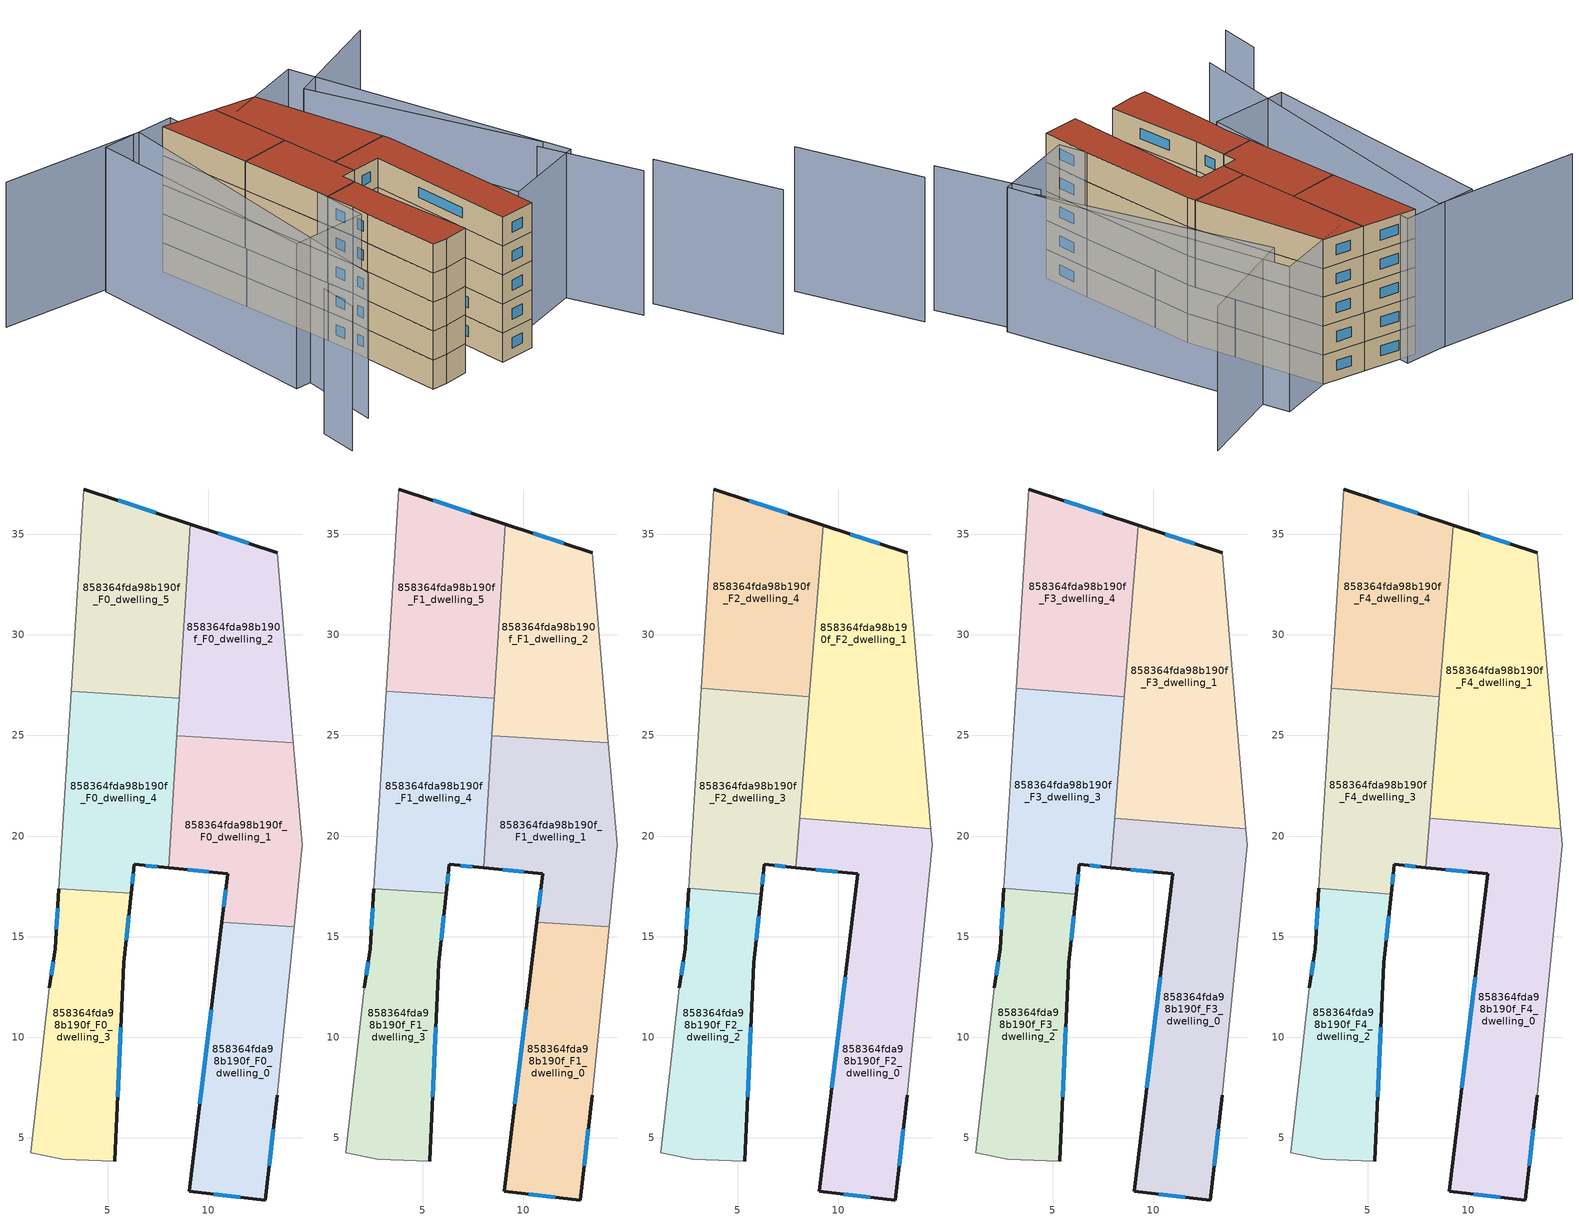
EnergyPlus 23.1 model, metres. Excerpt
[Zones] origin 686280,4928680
858364fda98b190f_F0_dwelling_0
 floor ground (EU_floor_Construction): 14.26,15.49 13.43,7.11 12.83,1.91 9.05,2.35 10.68,15.72 z0
 wall outside (EU_wall_Construction): 10.68,15.72 9.05,2.35 12.83,1.91 13.43,7.11 z0:3
 wall to 858364fda98b190f_F0_dwelling_1 (EU_wall_Construction): 14.26,15.49 10.68,15.72 z0:3
 wall adiabatic (EU_wall_Construction): 13.43,7.11 14.26,15.49 z0:3
 window (EU_Window_Construction): 13.02,3.6 13.23,5.42 / 10.28,2.21 11.6,2.05 / 10.15,11.37 9.58,6.7 z0.98:2.02
858364fda98b190f_F0_dwelling_1
 floor ground (EU_floor_Construction): 14.23,24.64 14.67,19.56 14.26,15.49 10.68,15.72 10.98,18.12 8.03,18.42 8.44,25 z0
 wall outside (EU_wall_Construction): 8.03,18.42 10.98,18.12 10.68,15.72 z0:3
 wall adiabatic (EU_wall_Construction): 14.26,15.49 14.67,19.56 14.23,24.64 z0:3
 wall to 858364fda98b190f_F0_dwelling_2 (EU_wall_Construction): 14.23,24.64 8.44,25 z0:3
 wall to 858364fda98b190f_F0_dwelling_4 (EU_wall_Construction): 8.44,25 8.03,18.42 z0:3
 window (EU_Window_Construction): 10.88,17.34 10.78,16.5 / 8.99,18.32 10.02,18.22 z0.98:2.02
858364fda98b190f_F0_dwelling_2
 floor ground (EU_floor_Construction): 13.43,34.08 14.23,24.64 8.44,25 9.1,35.51 z0
 wall outside (EU_wall_Construction): 13.43,34.08 9.1,35.51 z0:3
 wall adiabatic (EU_wall_Construction): 14.23,24.64 13.43,34.08 z0:3
 wall to 858364fda98b190f_F0_dwelling_5 (EU_wall_Construction): 9.1,35.51 8.56,26.85 z0:3
 wall to 858364fda98b190f_F0_dwelling_4 (EU_wall_Construction): 8.56,26.85 8.44,25 z0:3
 window (EU_Window_Construction): 12.02,34.54 10.51,35.04 z0.98:2.02
858364fda98b190f_F0_dwelling_3
 floor ground (EU_floor_Construction): 6.17,17.15 5.8,13.71 5.36,3.84 2.78,3.94 1.18,4.26 2.09,12.45 2.39,14.39 2.57,17.37 z0
 wall outside (EU_wall_Construction): 2.57,17.37 2.39,14.39 2.09,12.45 / 5.36,3.84 5.8,13.71 6.17,17.15 z0:3
 wall adiabatic (EU_wall_Construction): 2.09,12.45 1.18,4.26 2.78,3.94 5.36,3.84 z0:3
 wall to 858364fda98b190f_F0_dwelling_4 (EU_wall_Construction): 6.17,17.15 2.57,17.37 z0:3
 window (EU_Window_Construction): 2.29,13.76 2.18,13.08 / 2.51,16.4 2.45,15.36 / 5.92,14.83 6.05,16.03 / 5.5,7.05 5.65,10.5 z0.98:2.02
858364fda98b190f_F0_dwelling_4
 floor ground (EU_floor_Construction): 8.56,26.85 8.03,18.42 6.33,18.59 6.17,17.15 2.57,17.37 3.19,27.19 z0
 wall outside (EU_wall_Construction): 6.17,17.15 6.33,18.59 8.03,18.42 z0:3
 wall to 858364fda98b190f_F0_dwelling_5 (EU_wall_Construction): 8.56,26.85 3.19,27.19 z0:3
 wall adiabatic (EU_wall_Construction): 3.19,27.19 2.57,17.37 z0:3
 window (EU_Window_Construction): 6.88,18.54 7.48,18.47 / 6.22,17.62 6.28,18.12 z0.98:2.02
858364fda98b190f_F0_dwelling_5
 floor ground (EU_floor_Construction): 9.1,35.51 8.56,26.85 3.19,27.19 3.82,37.25 z0
 wall outside (EU_wall_Construction): 9.1,35.51 3.82,37.25 z0:3
 wall adiabatic (EU_wall_Construction): 3.82,37.25 3.19,27.19 z0:3
 window (EU_Window_Construction): 7.38,36.08 5.53,36.68 z0.98:2.02
858364fda98b190f_F1_dwelling_0
 floor to 858364fda98b190f_F0_dwelling_0 (EU_floor_Construction): 14.26,15.49 13.43,7.11 12.83,1.91 9.05,2.35 10.68,15.72 z3
 wall outside (EU_wall_Construction): 10.68,15.72 9.05,2.35 12.83,1.91 13.43,7.11 z3:6
 wall to 858364fda98b190f_F1_dwelling_1 (EU_wall_Construction): 14.26,15.49 10.68,15.72 z3:6
 wall adiabatic (EU_wall_Construction): 13.43,7.11 14.26,15.49 z3:6
 window (EU_Window_Construction): 13.02,3.6 13.23,5.42 / 10.28,2.21 11.6,2.05 / 10.15,11.37 9.58,6.7 z3.98:5.02
858364fda98b190f_F1_dwelling_1
 floor to 858364fda98b190f_F0_dwelling_1 (EU_floor_Construction): 14.23,24.64 14.67,19.56 14.26,15.49 10.68,15.72 10.98,18.12 8.03,18.42 8.44,25 z3
 wall outside (EU_wall_Construction): 8.03,18.42 10.98,18.12 10.68,15.72 z3:6
 wall adiabatic (EU_wall_Construction): 14.26,15.49 14.67,19.56 14.23,24.64 z3:6
 wall to 858364fda98b190f_F1_dwelling_2 (EU_wall_Construction): 14.23,24.64 8.44,25 z3:6
 wall to 858364fda98b190f_F1_dwelling_4 (EU_wall_Construction): 8.44,25 8.03,18.42 z3:6
 window (EU_Window_Construction): 10.88,17.34 10.78,16.5 / 8.99,18.32 10.02,18.22 z3.98:5.02
858364fda98b190f_F1_dwelling_2
 floor to 858364fda98b190f_F0_dwelling_2 (EU_floor_Construction): 13.43,34.08 14.23,24.64 8.44,25 9.1,35.51 z3
 wall outside (EU_wall_Construction): 13.43,34.08 9.1,35.51 z3:6
 wall adiabatic (EU_wall_Construction): 14.23,24.64 13.43,34.08 z3:6
 wall to 858364fda98b190f_F1_dwelling_5 (EU_wall_Construction): 9.1,35.51 8.56,26.85 z3:6
 wall to 858364fda98b190f_F1_dwelling_4 (EU_wall_Construction): 8.56,26.85 8.44,25 z3:6
 window (EU_Window_Construction): 12.02,34.54 10.51,35.04 z3.98:5.02
858364fda98b190f_F1_dwelling_3
 floor to 858364fda98b190f_F0_dwelling_3 (EU_floor_Construction): 6.17,17.15 5.8,13.71 5.36,3.84 2.78,3.94 1.18,4.26 2.09,12.45 2.39,14.39 2.57,17.37 z3
 wall outside (EU_wall_Construction): 2.57,17.37 2.39,14.39 2.09,12.45 / 5.36,3.84 5.8,13.71 6.17,17.15 z3:6
 wall adiabatic (EU_wall_Construction): 2.09,12.45 1.18,4.26 2.78,3.94 5.36,3.84 z3:6
 wall to 858364fda98b190f_F1_dwelling_4 (EU_wall_Construction): 6.17,17.15 2.57,17.37 z3:6
 window (EU_Window_Construction): 2.29,13.76 2.18,13.08 / 2.51,16.4 2.45,15.36 / 5.92,14.83 6.05,16.03 / 5.5,7.05 5.65,10.5 z3.98:5.02
858364fda98b190f_F1_dwelling_4
 floor to 858364fda98b190f_F0_dwelling_4 (EU_floor_Construction): 8.56,26.85 8.03,18.42 6.33,18.59 6.17,17.15 2.57,17.37 3.19,27.19 z3
 wall outside (EU_wall_Construction): 6.17,17.15 6.33,18.59 8.03,18.42 z3:6
 wall to 858364fda98b190f_F1_dwelling_5 (EU_wall_Construction): 8.56,26.85 3.19,27.19 z3:6
 wall adiabatic (EU_wall_Construction): 3.19,27.19 2.57,17.37 z3:6
 window (EU_Window_Construction): 6.88,18.54 7.48,18.47 / 6.22,17.62 6.28,18.12 z3.98:5.02
 ceiling adiabatic (EU_roof_Construction): 8.03,18.42 8.56,26.85 7.88,18.43 z6
858364fda98b190f_F1_dwelling_5
 floor to 858364fda98b190f_F0_dwelling_5 (EU_floor_Construction): 9.1,35.51 8.56,26.85 3.19,27.19 3.82,37.25 z3
 wall outside (EU_wall_Construction): 9.1,35.51 3.82,37.25 z3:6
 wall adiabatic (EU_wall_Construction): 3.82,37.25 3.19,27.19 z3:6
 window (EU_Window_Construction): 7.38,36.08 5.53,36.68 z3.98:5.02
858364fda98b190f_F2_dwelling_0
 floor to 858364fda98b190f_F1_dwelling_0 (EU_floor_Construction): 14.26,15.49 13.43,7.11 12.83,1.91 9.05,2.35 10.68,15.72 z6
 floor to 858364fda98b190f_F1_dwelling_1 (EU_floor_Construction): 14.6,20.37 14.67,19.56 14.26,15.49 10.68,15.72 10.98,18.12 8.03,18.42 8.18,20.88 z6
 floor adiabatic (EU_floor_Construction): 8.18,20.88 8.03,18.42 7.88,18.43 8.08,20.89 z6
 wall outside (EU_wall_Construction): 7.88,18.43 10.98,18.12 9.05,2.35 12.83,1.91 13.43,7.11 z6:9
 wall to 858364fda98b190f_F2_dwelling_1 (EU_wall_Construction): 14.6,20.37 8.08,20.89 z6:9
 wall adiabatic (EU_wall_Construction): 13.43,7.11 14.67,19.56 14.6,20.37 z6:9
 wall to 858364fda98b190f_F2_dwelling_3 (EU_wall_Construction): 8.08,20.89 7.88,18.43 z6:9
 window (EU_Window_Construction): 8.89,18.33 9.97,18.22 / 13.02,3.6 13.23,5.42 / 10.28,2.21 11.6,2.05 / 10.35,12.99 9.67,7.48 z6.98:8.02
858364fda98b190f_F2_dwelling_1
 floor to 858364fda98b190f_F1_dwelling_1 (EU_floor_Construction): 14.23,24.64 14.6,20.37 8.18,20.88 8.44,25 z6
 floor to 858364fda98b190f_F1_dwelling_2 (EU_floor_Construction): 13.43,34.08 14.23,24.64 8.44,25 8.56,26.94 9.24,35.46 z6
 floor adiabatic (EU_floor_Construction): 8.56,26.84 8.18,20.88 8.08,20.89 z6
 wall outside (EU_wall_Construction): 13.43,34.08 9.24,35.46 z6:9
 wall adiabatic (EU_wall_Construction): 14.6,20.37 13.43,34.08 z6:9
 wall to 858364fda98b190f_F2_dwelling_4 (EU_wall_Construction): 9.24,35.46 8.56,26.92 z6:9
 wall to 858364fda98b190f_F2_dwelling_3 (EU_wall_Construction): 8.56,26.92 8.08,20.89 z6:9
 window (EU_Window_Construction): 12.07,34.53 10.6,35.01 z6.98:8.02
858364fda98b190f_F2_dwelling_2
 floor to 858364fda98b190f_F1_dwelling_3 (EU_floor_Construction): 6.17,17.12 5.8,13.71 5.36,3.84 2.78,3.94 1.18,4.26 2.09,12.45 2.39,14.39 2.57,17.37 4.37,17.26 z6
 floor to 858364fda98b190f_F1_dwelling_4 (EU_floor_Construction): 4.37,17.26 2.57,17.37 2.58,17.41 z6
 wall outside (EU_wall_Construction): 2.58,17.41 2.39,14.39 2.09,12.45 / 5.36,3.84 5.8,13.71 6.17,17.12 z6:9
 wall adiabatic (EU_wall_Construction): 2.09,12.45 1.18,4.26 2.78,3.94 5.36,3.84 z6:9
 wall to 858364fda98b190f_F2_dwelling_3 (EU_wall_Construction): 6.17,17.12 2.58,17.41 z6:9
 window (EU_Window_Construction): 2.29,13.76 2.18,13.08 / 2.51,16.42 2.45,15.37 / 5.92,14.82 6.05,16.01 / 5.5,7.05 5.65,10.5 z6.98:8.02
858364fda98b190f_F2_dwelling_3
 floor to 858364fda98b190f_F1_dwelling_4 (EU_floor_Construction): 8.56,26.85 7.88,18.43 6.33,18.59 6.17,17.15 4.37,17.26 2.58,17.41 3.19,27.19 z6
 floor to 858364fda98b190f_F1_dwelling_3 (EU_floor_Construction): 6.17,17.15 6.17,17.12 4.37,17.26 z6
 floor to 858364fda98b190f_F1_dwelling_5 (EU_floor_Construction): 8.56,26.92 8.56,26.85 3.19,27.19 3.2,27.35 z6
 wall outside (EU_wall_Construction): 6.17,17.12 6.33,18.59 7.88,18.43 z6:9
 wall to 858364fda98b190f_F2_dwelling_4 (EU_wall_Construction): 8.56,26.92 3.2,27.35 z6:9
 wall adiabatic (EU_wall_Construction): 3.2,27.35 2.58,17.41 z6:9
 window (EU_Window_Construction): 6.83,18.54 7.38,18.49 / 6.22,17.6 6.27,18.11 z6.98:8.02
858364fda98b190f_F2_dwelling_4
 floor to 858364fda98b190f_F1_dwelling_5 (EU_floor_Construction): 9.1,35.51 8.56,26.95 8.56,26.92 3.2,27.35 3.82,37.25 z6
 floor to 858364fda98b190f_F1_dwelling_2 (EU_floor_Construction): 9.24,35.46 8.56,26.96 9.1,35.51 z6
 wall outside (EU_wall_Construction): 9.24,35.46 3.82,37.25 z6:9
 wall adiabatic (EU_wall_Construction): 3.82,37.25 3.2,27.35 z6:9
 window (EU_Window_Construction): 7.48,36.04 5.58,36.67 z6.98:8.02
858364fda98b190f_F3_dwelling_0
 floor to 858364fda98b190f_F2_dwelling_0 (EU_floor_Construction): 14.6,20.37 14.67,19.56 13.43,7.11 12.83,1.91 9.05,2.35 10.98,18.12 7.88,18.43 8.08,20.89 z9
 wall outside (EU_wall_Construction): 7.88,18.43 10.98,18.12 9.05,2.35 12.83,1.91 13.43,7.11 z9:12
 wall to 858364fda98b190f_F3_dwelling_1 (EU_wall_Construction): 14.6,20.37 8.08,20.89 z9:12
 wall adiabatic (EU_wall_Construction): 13.43,7.11 14.67,19.56 14.6,20.37 z9:12
 wall to 858364fda98b190f_F3_dwelling_3 (EU_wall_Construction): 8.08,20.89 7.88,18.43 z9:12
 window (EU_Window_Construction): 8.89,18.33 9.97,18.22 / 13.02,3.6 13.23,5.42 / 10.28,2.21 11.6,2.05 / 10.35,12.99 9.67,7.48 z9.98:11.02
858364fda98b190f_F3_dwelling_1
 floor to 858364fda98b190f_F2_dwelling_1 (EU_floor_Construction): 13.43,34.08 14.6,20.37 8.08,20.89 9.24,35.46 z9
 wall outside (EU_wall_Construction): 13.43,34.08 9.24,35.46 z9:12
 wall adiabatic (EU_wall_Construction): 14.6,20.37 13.43,34.08 z9:12
 wall to 858364fda98b190f_F3_dwelling_4 (EU_wall_Construction): 9.24,35.46 8.56,26.92 z9:12
 wall to 858364fda98b190f_F3_dwelling_3 (EU_wall_Construction): 8.56,26.92 8.08,20.89 z9:12
 window (EU_Window_Construction): 12.07,34.53 10.6,35.01 z9.98:11.02
858364fda98b190f_F3_dwelling_2
 floor to 858364fda98b190f_F2_dwelling_2 (EU_floor_Construction): 6.17,17.12 5.8,13.71 5.36,3.84 2.78,3.94 1.18,4.26 2.09,12.45 2.39,14.39 2.58,17.41 z9
 wall outside (EU_wall_Construction): 2.58,17.41 2.39,14.39 2.09,12.45 / 5.36,3.84 5.8,13.71 6.17,17.12 z9:12
 wall adiabatic (EU_wall_Construction): 2.09,12.45 1.18,4.26 2.78,3.94 5.36,3.84 z9:12
 wall to 858364fda98b190f_F3_dwelling_3 (EU_wall_Construction): 6.17,17.12 2.58,17.41 z9:12
 window (EU_Window_Construction): 2.29,13.76 2.18,13.08 / 2.51,16.42 2.45,15.37 / 5.92,14.82 6.05,16.01 / 5.5,7.05 5.65,10.5 z9.98:11.02
858364fda98b190f_F3_dwelling_3
 floor to 858364fda98b190f_F2_dwelling_3 (EU_floor_Construction): 8.56,26.92 7.88,18.43 6.33,18.59 6.17,17.12 2.58,17.41 3.2,27.35 z9
 wall outside (EU_wall_Construction): 6.17,17.12 6.33,18.59 7.88,18.43 z9:12
 wall to 858364fda98b190f_F3_dwelling_4 (EU_wall_Construction): 8.56,26.92 3.2,27.35 z9:12
 wall adiabatic (EU_wall_Construction): 3.2,27.35 2.58,17.41 z9:12
 window (EU_Window_Construction): 6.83,18.54 7.38,18.49 / 6.22,17.6 6.27,18.11 z9.98:11.02
858364fda98b190f_F3_dwelling_4
 floor to 858364fda98b190f_F2_dwelling_4 (EU_floor_Construction): 9.24,35.46 8.56,26.92 3.2,27.35 3.82,37.25 z9
 wall outside (EU_wall_Construction): 9.24,35.46 3.82,37.25 z9:12
 wall adiabatic (EU_wall_Construction): 3.82,37.25 3.2,27.35 z9:12
 window (EU_Window_Construction): 7.48,36.04 5.58,36.67 z9.98:11.02
858364fda98b190f_F4_dwelling_0
 floor to 858364fda98b190f_F3_dwelling_0 (EU_floor_Construction): 14.6,20.37 14.67,19.56 13.43,7.11 12.83,1.91 9.05,2.35 10.98,18.12 7.88,18.43 8.08,20.89 z12
 wall outside (EU_wall_Construction): 7.88,18.43 10.98,18.12 9.05,2.35 12.83,1.91 13.43,7.11 z12:15
 wall to 858364fda98b190f_F4_dwelling_1 (EU_wall_Construction): 14.6,20.37 8.08,20.89 z12:15
 wall adiabatic (EU_wall_Construction): 13.43,7.11 14.67,19.56 14.6,20.37 z12:15
 wall to 858364fda98b190f_F4_dwelling_3 (EU_wall_Construction): 8.08,20.89 7.88,18.43 z12:15
 window (EU_Window_Construction): 8.89,18.33 9.97,18.22 / 13.02,3.6 13.23,5.42 / 10.28,2.21 11.6,2.05 / 10.35,12.99 9.67,7.48 z12.98:14.02
 roof outside (EU_roof_Construction): 12.83,1.91 13.43,7.11 14.67,19.56 14.6,20.37 8.08,20.89 7.88,18.43 10.98,18.12 9.05,2.35 z15
858364fda98b190f_F4_dwelling_1
 floor to 858364fda98b190f_F3_dwelling_1 (EU_floor_Construction): 13.43,34.08 14.6,20.37 8.08,20.89 9.24,35.46 z12
 wall outside (EU_wall_Construction): 13.43,34.08 9.24,35.46 z12:15
 wall adiabatic (EU_wall_Construction): 14.6,20.37 13.43,34.08 z12:15
 wall to 858364fda98b190f_F4_dwelling_4 (EU_wall_Construction): 9.24,35.46 8.56,26.92 z12:15
 wall to 858364fda98b190f_F4_dwelling_3 (EU_wall_Construction): 8.56,26.92 8.08,20.89 z12:15
 window (EU_Window_Construction): 12.07,34.53 10.6,35.01 z12.98:14.02
 roof outside (EU_roof_Construction): 14.6,20.37 13.43,34.08 9.24,35.46 8.08,20.89 z15
858364fda98b190f_F4_dwelling_2
 floor to 858364fda98b190f_F3_dwelling_2 (EU_floor_Construction): 6.17,17.12 5.8,13.71 5.36,3.84 2.78,3.94 1.18,4.26 2.09,12.45 2.39,14.39 2.58,17.41 z12
 wall outside (EU_wall_Construction): 2.58,17.41 2.39,14.39 2.09,12.45 / 5.36,3.84 5.8,13.71 6.17,17.12 z12:15
 wall adiabatic (EU_wall_Construction): 2.09,12.45 1.18,4.26 2.78,3.94 5.36,3.84 z12:15
 wall to 858364fda98b190f_F4_dwelling_3 (EU_wall_Construction): 6.17,17.12 2.58,17.41 z12:15
 window (EU_Window_Construction): 2.29,13.76 2.18,13.08 / 2.51,16.42 2.45,15.37 / 5.92,14.82 6.05,16.01 / 5.5,7.05 5.65,10.5 z12.98:14.02
 roof outside (EU_roof_Construction): 5.36,3.84 5.8,13.71 6.17,17.12 2.58,17.41 2.39,14.39 2.09,12.45 1.18,4.26 2.78,3.94 z15
858364fda98b190f_F4_dwelling_3
 floor to 858364fda98b190f_F3_dwelling_3 (EU_floor_Construction): 8.56,26.92 7.88,18.43 6.33,18.59 6.17,17.12 2.58,17.41 3.2,27.35 z12
 wall outside (EU_wall_Construction): 6.17,17.12 6.33,18.59 7.88,18.43 z12:15
 wall to 858364fda98b190f_F4_dwelling_4 (EU_wall_Construction): 8.56,26.92 3.2,27.35 z12:15
 wall adiabatic (EU_wall_Construction): 3.2,27.35 2.58,17.41 z12:15
 window (EU_Window_Construction): 6.83,18.54 7.38,18.49 / 6.22,17.6 6.27,18.11 z12.98:14.02
 roof outside (EU_roof_Construction): 7.88,18.43 8.56,26.92 3.2,27.35 2.58,17.41 6.17,17.12 6.33,18.59 z15
858364fda98b190f_F4_dwelling_4
 floor to 858364fda98b190f_F3_dwelling_4 (EU_floor_Construction): 9.24,35.46 8.56,26.92 3.2,27.35 3.82,37.25 z12
 wall outside (EU_wall_Construction): 9.24,35.46 3.82,37.25 z12:15
 wall adiabatic (EU_wall_Construction): 3.82,37.25 3.2,27.35 z12:15
 window (EU_Window_Construction): 7.48,36.04 5.58,36.67 z12.98:14.02
 roof outside (EU_roof_Construction): 8.56,26.92 9.24,35.46 3.82,37.25 3.2,27.35 z15
shading: 28.72,-14.64 26.11,-1.79 / 23.86,-2.42 21.61,8.05 / -11.53,6.98 -12.55,3.01 / 22.54,8.15 17.32,31.48 / 17.32,31.48 29.2,34.14 / -13.19,42.16 1.66,38.33 / 1.66,38.33 -6.79,5.6 / 19.35,34.82 23.03,5.31 / 23.03,5.31 13.8,4.16 / 13.8,4.16 10.11,33.67 / 10.11,33.67 19.35,34.82 / -6.29,14.16 -2.36,39.03 / -2.36,39.03 5.6,37.77 / 5.6,37.77 1.67,12.9 / 1.67,12.9 -6.29,14.16 z0:15
[Building]
EU S2 Campaign: North Axis=0; Terrain=City; Solar Distribution=FullExterior
[Site:Location]
Bologna: Latitude=44.5; Longitude=11.25; Time Zone=1; Elevation=37
[SizingPeriod:WeatherFileDays]
AnnualSizingPeriod: Begin Month=1; Begin Day of Month=1; End Month=12; End Day of Month=31; Day of Week for Start Day=Monday; Use Weather File Daylight Saving Period=No; Use Weather File Rain and Snow Indicators=No
[MATERIAL]
EU_InternalMass_Material: Roughness=MediumRough; Thickness=0.1; Conductivity=1; Density=1800; Specific Heat=900; Thermal Absorptance=0.9; Solar Absorptance=0.7; Visible Absorptance=0.7
[MATERIAL:NOMASS] Roughness=MediumRough; Thermal Absorptance=0.9; Solar Absorptance=0.7; Visible Absorptance=0.7
Name | Thermal Resistance
EU_wall_NoMass | 0.905828
EU_roof_NoMass | 0.37593
EU_floor_NoMass | 0.67114
[WINDOWMATERIAL:SIMPLEGLAZINGSYSTEM]
EU_Window_SimpleGlazing: UFactor=4.52486; Solar Heat Gain Coefficient=0.85; Visible Transmittance=0.85
[CONSTRUCTION]
EU_wall_Construction: EU_wall_NoMass
EU_roof_Construction: EU_roof_NoMass
EU_floor_Construction: EU_floor_NoMass
EU_Window_Construction: EU_Window_SimpleGlazing
EU_InternalMass_Construction: EU_InternalMass_Material
[ZONE] Type=1; Multiplier=1; Ceiling Height=autocalculate; Floor Area=autocalculate; Part of Total Floor Area=Yes
Name | Volume
858364fda98b190f_F0_dwelling_0; 858364fda98b190f_F1_dwelling_0 | 151.293
858364fda98b190f_F2_dwelling_0; 858364fda98b190f_F3_dwelling_0; 858364fda98b190f_F4_dwelling_0 | 226.937
858364fda98b190f_F0_dwelling_1; 858364fda98b190f_F1_dwelling_1 | 151.291
858364fda98b190f_F2_dwelling_1; 858364fda98b190f_F3_dwelling_1; 858364fda98b190f_F4_dwelling_1 | 226.953
858364fda98b190f_F0_dwelling_2; 858364fda98b190f_F1_dwelling_2; 858364fda98b190f_F0_dwelling_4; 858364fda98b190f_F1_dwelling_4 | 151.294
858364fda98b190f_F2_dwelling_2; 858364fda98b190f_F3_dwelling_2; 858364fda98b190f_F4_dwelling_2 | 151.301
858364fda98b190f_F0_dwelling_3; 858364fda98b190f_F1_dwelling_3 | 151.299
858364fda98b190f_F2_dwelling_3; 858364fda98b190f_F3_dwelling_3; 858364fda98b190f_F4_dwelling_3 | 151.318
858364fda98b190f_F2_dwelling_4; 858364fda98b190f_F3_dwelling_4; 858364fda98b190f_F4_dwelling_4 | 151.308
858364fda98b190f_F0_dwelling_5; 858364fda98b190f_F1_dwelling_5 | 151.32
[INTERNALMASS] Construction=EU_InternalMass_Construction
Name | Zone or ZoneList | Surface Area
858364fda98b190f_F0_dwelling_0_EU_InternalMass | 858364fda98b190f_F0_dwelling_0 | 50.431
858364fda98b190f_F0_dwelling_1_EU_InternalMass | 858364fda98b190f_F0_dwelling_1 | 50.4302
858364fda98b190f_F0_dwelling_2_EU_InternalMass | 858364fda98b190f_F0_dwelling_2 | 50.4315
858364fda98b190f_F0_dwelling_3_EU_InternalMass | 858364fda98b190f_F0_dwelling_3 | 50.4338
858364fda98b190f_F0_dwelling_4_EU_InternalMass | 858364fda98b190f_F0_dwelling_4 | 50.4312
858364fda98b190f_F0_dwelling_5_EU_InternalMass | 858364fda98b190f_F0_dwelling_5 | 50.4399
858364fda98b190f_F1_dwelling_0_EU_InternalMass | 858364fda98b190f_F1_dwelling_0 | 50.431
858364fda98b190f_F1_dwelling_1_EU_InternalMass | 858364fda98b190f_F1_dwelling_1 | 50.4302
858364fda98b190f_F1_dwelling_2_EU_InternalMass | 858364fda98b190f_F1_dwelling_2 | 50.4315
858364fda98b190f_F1_dwelling_3_EU_InternalMass | 858364fda98b190f_F1_dwelling_3 | 50.4338
858364fda98b190f_F1_dwelling_4_EU_InternalMass | 858364fda98b190f_F1_dwelling_4 | 50.4312
858364fda98b190f_F1_dwelling_5_EU_InternalMass | 858364fda98b190f_F1_dwelling_5 | 50.4399
858364fda98b190f_F2_dwelling_0_EU_InternalMass | 858364fda98b190f_F2_dwelling_0 | 75.6454
858364fda98b190f_F2_dwelling_1_EU_InternalMass | 858364fda98b190f_F2_dwelling_1 | 75.6508
858364fda98b190f_F2_dwelling_2_EU_InternalMass | 858364fda98b190f_F2_dwelling_2 | 50.4342
858364fda98b190f_F2_dwelling_3_EU_InternalMass | 858364fda98b190f_F2_dwelling_3 | 50.4389
858364fda98b190f_F2_dwelling_4_EU_InternalMass | 858364fda98b190f_F2_dwelling_4 | 50.4361
858364fda98b190f_F3_dwelling_0_EU_InternalMass | 858364fda98b190f_F3_dwelling_0 | 75.6454
858364fda98b190f_F3_dwelling_1_EU_InternalMass | 858364fda98b190f_F3_dwelling_1 | 75.6508
858364fda98b190f_F3_dwelling_2_EU_InternalMass | 858364fda98b190f_F3_dwelling_2 | 50.4342
858364fda98b190f_F3_dwelling_3_EU_InternalMass | 858364fda98b190f_F3_dwelling_3 | 50.4389
858364fda98b190f_F3_dwelling_4_EU_InternalMass | 858364fda98b190f_F3_dwelling_4 | 50.4361
858364fda98b190f_F4_dwelling_0_EU_InternalMass | 858364fda98b190f_F4_dwelling_0 | 75.6454
858364fda98b190f_F4_dwelling_1_EU_InternalMass | 858364fda98b190f_F4_dwelling_1 | 75.6508
858364fda98b190f_F4_dwelling_2_EU_InternalMass | 858364fda98b190f_F4_dwelling_2 | 50.4342
858364fda98b190f_F4_dwelling_3_EU_InternalMass | 858364fda98b190f_F4_dwelling_3 | 50.4389
858364fda98b190f_F4_dwelling_4_EU_InternalMass | 858364fda98b190f_F4_dwelling_4 | 50.4361
[OTHEREQUIPMENT] Fuel Type=Electricity; Design Level Calculation Method=Watts/Area; Power per Zone Floor Area=1; Fraction Latent=0; Fraction Radiant=0; Fraction Lost=0; Carbon Dioxide Generation Rate=0; EndUse Subcategory=EU_Step8_InternalGains
Name | Zone or ZoneList or Space or SpaceList | Schedule
EU_Step8_InternalGain_858364fda98b190f_F0_dwelling_0_f000 | 858364fda98b190f_F0_dwelling_0 | EU_Step8_GainSchedule_858364fda98b190f_F0_dwelling_0_f000
EU_Step8_InternalGain_858364fda98b190f_F0_dwelling_1_f000 | 858364fda98b190f_F0_dwelling_1 | EU_Step8_GainSchedule_858364fda98b190f_F0_dwelling_1_f000
EU_Step8_InternalGain_858364fda98b190f_F0_dwelling_2_f000 | 858364fda98b190f_F0_dwelling_2 | EU_Step8_GainSchedule_858364fda98b190f_F0_dwelling_2_f000
EU_Step8_InternalGain_858364fda98b190f_F0_dwelling_3_f000 | 858364fda98b190f_F0_dwelling_3 | EU_Step8_GainSchedule_858364fda98b190f_F0_dwelling_3_f000
EU_Step8_InternalGain_858364fda98b190f_F0_dwelling_4_f000 | 858364fda98b190f_F0_dwelling_4 | EU_Step8_GainSchedule_858364fda98b190f_F0_dwelling_4_f000
EU_Step8_InternalGain_858364fda98b190f_F0_dwelling_5_f000 | 858364fda98b190f_F0_dwelling_5 | EU_Step8_GainSchedule_858364fda98b190f_F0_dwelling_5_f000
EU_Step8_InternalGain_858364fda98b190f_F1_dwelling_0_f000 | 858364fda98b190f_F1_dwelling_0 | EU_Step8_GainSchedule_858364fda98b190f_F1_dwelling_0_f000
EU_Step8_InternalGain_858364fda98b190f_F1_dwelling_1_f000 | 858364fda98b190f_F1_dwelling_1 | EU_Step8_GainSchedule_858364fda98b190f_F1_dwelling_1_f000
EU_Step8_InternalGain_858364fda98b190f_F1_dwelling_2_f000 | 858364fda98b190f_F1_dwelling_2 | EU_Step8_GainSchedule_858364fda98b190f_F1_dwelling_2_f000
EU_Step8_InternalGain_858364fda98b190f_F1_dwelling_3_f000 | 858364fda98b190f_F1_dwelling_3 | EU_Step8_GainSchedule_858364fda98b190f_F1_dwelling_3_f000
EU_Step8_InternalGain_858364fda98b190f_F1_dwelling_4_f000 | 858364fda98b190f_F1_dwelling_4 | EU_Step8_GainSchedule_858364fda98b190f_F1_dwelling_4_f000
EU_Step8_InternalGain_858364fda98b190f_F1_dwelling_5_f000 | 858364fda98b190f_F1_dwelling_5 | EU_Step8_GainSchedule_858364fda98b190f_F1_dwelling_5_f000
EU_Step8_InternalGain_858364fda98b190f_F2_dwelling_0_f000 | 858364fda98b190f_F2_dwelling_0 | EU_Step8_GainSchedule_858364fda98b190f_F2_dwelling_0_f000
EU_Step8_InternalGain_858364fda98b190f_F2_dwelling_1_f000 | 858364fda98b190f_F2_dwelling_1 | EU_Step8_GainSchedule_858364fda98b190f_F2_dwelling_1_f000
EU_Step8_InternalGain_858364fda98b190f_F2_dwelling_2_f000 | 858364fda98b190f_F2_dwelling_2 | EU_Step8_GainSchedule_858364fda98b190f_F2_dwelling_2_f000
EU_Step8_InternalGain_858364fda98b190f_F2_dwelling_3_f000 | 858364fda98b190f_F2_dwelling_3 | EU_Step8_GainSchedule_858364fda98b190f_F2_dwelling_3_f000
EU_Step8_InternalGain_858364fda98b190f_F2_dwelling_4_f000 | 858364fda98b190f_F2_dwelling_4 | EU_Step8_GainSchedule_858364fda98b190f_F2_dwelling_4_f000
EU_Step8_InternalGain_858364fda98b190f_F3_dwelling_0_f000 | 858364fda98b190f_F3_dwelling_0 | EU_Step8_GainSchedule_858364fda98b190f_F3_dwelling_0_f000
EU_Step8_InternalGain_858364fda98b190f_F3_dwelling_1_f000 | 858364fda98b190f_F3_dwelling_1 | EU_Step8_GainSchedule_858364fda98b190f_F3_dwelling_1_f000
EU_Step8_InternalGain_858364fda98b190f_F3_dwelling_2_f000 | 858364fda98b190f_F3_dwelling_2 | EU_Step8_GainSchedule_858364fda98b190f_F3_dwelling_2_f000
EU_Step8_InternalGain_858364fda98b190f_F3_dwelling_3_f000 | 858364fda98b190f_F3_dwelling_3 | EU_Step8_GainSchedule_858364fda98b190f_F3_dwelling_3_f000
EU_Step8_InternalGain_858364fda98b190f_F3_dwelling_4_f000 | 858364fda98b190f_F3_dwelling_4 | EU_Step8_GainSchedule_858364fda98b190f_F3_dwelling_4_f000
EU_Step8_InternalGain_858364fda98b190f_F4_dwelling_0_f000 | 858364fda98b190f_F4_dwelling_0 | EU_Step8_GainSchedule_858364fda98b190f_F4_dwelling_0_f000
EU_Step8_InternalGain_858364fda98b190f_F4_dwelling_1_f000 | 858364fda98b190f_F4_dwelling_1 | EU_Step8_GainSchedule_858364fda98b190f_F4_dwelling_1_f000
EU_Step8_InternalGain_858364fda98b190f_F4_dwelling_2_f000 | 858364fda98b190f_F4_dwelling_2 | EU_Step8_GainSchedule_858364fda98b190f_F4_dwelling_2_f000
EU_Step8_InternalGain_858364fda98b190f_F4_dwelling_3_f000 | 858364fda98b190f_F4_dwelling_3 | EU_Step8_GainSchedule_858364fda98b190f_F4_dwelling_3_f000
EU_Step8_InternalGain_858364fda98b190f_F4_dwelling_4_f000 | 858364fda98b190f_F4_dwelling_4 | EU_Step8_GainSchedule_858364fda98b190f_F4_dwelling_4_f000
[ZONEVENTILATION:DESIGNFLOWRATE] Schedule=EU_AlwaysOn; Design Flow Rate Calculation Method=AirChanges/Hour; Air Changes per Hour=0.73129; Ventilation Type=Natural; Fan Pressure Rise=0; Fan Total Efficiency=1; Constant Term Coefficient=1; Temperature Term Coefficient=0; Velocity Term Coefficient=0; Velocity Squared Term Coefficient=0; Minimum Indoor Temperature=-100; Maximum Indoor Temperature=100; Delta Temperature=-100; Minimum Outdoor Temperature=-100; Maximum Outdoor Temperature=100; Maximum Wind Speed=40
Name | Zone or ZoneList or Space or SpaceList
EU_ConstantAir_858364fda98b190f_F0_dwelling_0 | 858364fda98b190f_F0_dwelling_0
EU_ConstantAir_858364fda98b190f_F0_dwelling_1 | 858364fda98b190f_F0_dwelling_1
EU_ConstantAir_858364fda98b190f_F0_dwelling_2 | 858364fda98b190f_F0_dwelling_2
EU_ConstantAir_858364fda98b190f_F0_dwelling_3 | 858364fda98b190f_F0_dwelling_3
EU_ConstantAir_858364fda98b190f_F0_dwelling_4 | 858364fda98b190f_F0_dwelling_4
EU_ConstantAir_858364fda98b190f_F0_dwelling_5 | 858364fda98b190f_F0_dwelling_5
EU_ConstantAir_858364fda98b190f_F1_dwelling_0 | 858364fda98b190f_F1_dwelling_0
EU_ConstantAir_858364fda98b190f_F1_dwelling_1 | 858364fda98b190f_F1_dwelling_1
EU_ConstantAir_858364fda98b190f_F1_dwelling_2 | 858364fda98b190f_F1_dwelling_2
EU_ConstantAir_858364fda98b190f_F1_dwelling_3 | 858364fda98b190f_F1_dwelling_3
EU_ConstantAir_858364fda98b190f_F1_dwelling_4 | 858364fda98b190f_F1_dwelling_4
EU_ConstantAir_858364fda98b190f_F1_dwelling_5 | 858364fda98b190f_F1_dwelling_5
EU_ConstantAir_858364fda98b190f_F2_dwelling_0 | 858364fda98b190f_F2_dwelling_0
EU_ConstantAir_858364fda98b190f_F2_dwelling_1 | 858364fda98b190f_F2_dwelling_1
EU_ConstantAir_858364fda98b190f_F2_dwelling_2 | 858364fda98b190f_F2_dwelling_2
EU_ConstantAir_858364fda98b190f_F2_dwelling_3 | 858364fda98b190f_F2_dwelling_3
EU_ConstantAir_858364fda98b190f_F2_dwelling_4 | 858364fda98b190f_F2_dwelling_4
EU_ConstantAir_858364fda98b190f_F3_dwelling_0 | 858364fda98b190f_F3_dwelling_0
EU_ConstantAir_858364fda98b190f_F3_dwelling_1 | 858364fda98b190f_F3_dwelling_1
EU_ConstantAir_858364fda98b190f_F3_dwelling_2 | 858364fda98b190f_F3_dwelling_2
EU_ConstantAir_858364fda98b190f_F3_dwelling_3 | 858364fda98b190f_F3_dwelling_3
EU_ConstantAir_858364fda98b190f_F3_dwelling_4 | 858364fda98b190f_F3_dwelling_4
EU_ConstantAir_858364fda98b190f_F4_dwelling_0 | 858364fda98b190f_F4_dwelling_0
EU_ConstantAir_858364fda98b190f_F4_dwelling_1 | 858364fda98b190f_F4_dwelling_1
EU_ConstantAir_858364fda98b190f_F4_dwelling_2 | 858364fda98b190f_F4_dwelling_2
EU_ConstantAir_858364fda98b190f_F4_dwelling_3 | 858364fda98b190f_F4_dwelling_3
EU_ConstantAir_858364fda98b190f_F4_dwelling_4 | 858364fda98b190f_F4_dwelling_4
[HVACTEMPLATE:THERMOSTAT] Constant Heating Setpoint=20; Constant Cooling Setpoint=50
EU_HeatOnly_858364fda98b190f_F0_dwelling_0; EU_HeatOnly_858364fda98b190f_F0_dwelling_1; EU_HeatOnly_858364fda98b190f_F0_dwelling_2; EU_HeatOnly_858364fda98b190f_F0_dwelling_3; EU_HeatOnly_858364fda98b190f_F0_dwelling_4; EU_HeatOnly_858364fda98b190f_F0_dwelling_5; EU_HeatOnly_858364fda98b190f_F1_dwelling_0; EU_HeatOnly_858364fda98b190f_F1_dwelling_1; EU_HeatOnly_858364fda98b190f_F1_dwelling_2; EU_HeatOnly_858364fda98b190f_F1_dwelling_3; EU_HeatOnly_858364fda98b190f_F1_dwelling_4; EU_HeatOnly_858364fda98b190f_F1_dwelling_5; EU_HeatOnly_858364fda98b190f_F2_dwelling_0; EU_HeatOnly_858364fda98b190f_F2_dwelling_1; EU_HeatOnly_858364fda98b190f_F2_dwelling_2; EU_HeatOnly_858364fda98b190f_F2_dwelling_3; EU_HeatOnly_858364fda98b190f_F2_dwelling_4; EU_HeatOnly_858364fda98b190f_F3_dwelling_0; EU_HeatOnly_858364fda98b190f_F3_dwelling_1; EU_HeatOnly_858364fda98b190f_F3_dwelling_2; EU_HeatOnly_858364fda98b190f_F3_dwelling_3; EU_HeatOnly_858364fda98b190f_F3_dwelling_4; EU_HeatOnly_858364fda98b190f_F4_dwelling_0; EU_HeatOnly_858364fda98b190f_F4_dwelling_1; EU_HeatOnly_858364fda98b190f_F4_dwelling_2; EU_HeatOnly_858364fda98b190f_F4_dwelling_3; EU_HeatOnly_858364fda98b190f_F4_dwelling_4
[HVACTEMPLATE:ZONE:IDEALLOADSAIRSYSTEM] System Availability Schedule=EU_AlwaysOn; Maximum Heating Supply Air Temperature=50; Minimum Cooling Supply Air Temperature=13; Maximum Heating Supply Air Humidity Ratio=0.0156; Minimum Cooling Supply Air Humidity Ratio=0.0077; Heating Limit=NoLimit; Cooling Limit=NoLimit; Heating Availability Schedule=EU_AlwaysOn; Cooling Availability Schedule=EU_CoolingOff; Dehumidification Control Type=ConstantSensibleHeatRatio; Cooling Sensible Heat Ratio=0.7; Dehumidification Setpoint=60; Humidification Control Type=None; Humidification Setpoint=30; Outdoor Air Method=None; Outdoor Air Flow Rate per Person=0.00944; Outdoor Air Flow Rate per Zone Floor Area=0; Outdoor Air Flow Rate per Zone=0; Demand Controlled Ventilation Type=None; Outdoor Air Economizer Type=NoEconomizer; Heat Recovery Type=None; Sensible Heat Recovery Effectiveness=0.7; Latent Heat Recovery Effectiveness=0.65
Name | Template Thermostat
858364fda98b190f_F0_dwelling_0 | EU_HeatOnly_858364fda98b190f_F0_dwelling_0
858364fda98b190f_F0_dwelling_1 | EU_HeatOnly_858364fda98b190f_F0_dwelling_1
858364fda98b190f_F0_dwelling_2 | EU_HeatOnly_858364fda98b190f_F0_dwelling_2
858364fda98b190f_F0_dwelling_3 | EU_HeatOnly_858364fda98b190f_F0_dwelling_3
858364fda98b190f_F0_dwelling_4 | EU_HeatOnly_858364fda98b190f_F0_dwelling_4
858364fda98b190f_F0_dwelling_5 | EU_HeatOnly_858364fda98b190f_F0_dwelling_5
858364fda98b190f_F1_dwelling_0 | EU_HeatOnly_858364fda98b190f_F1_dwelling_0
858364fda98b190f_F1_dwelling_1 | EU_HeatOnly_858364fda98b190f_F1_dwelling_1
858364fda98b190f_F1_dwelling_2 | EU_HeatOnly_858364fda98b190f_F1_dwelling_2
858364fda98b190f_F1_dwelling_3 | EU_HeatOnly_858364fda98b190f_F1_dwelling_3
858364fda98b190f_F1_dwelling_4 | EU_HeatOnly_858364fda98b190f_F1_dwelling_4
858364fda98b190f_F1_dwelling_5 | EU_HeatOnly_858364fda98b190f_F1_dwelling_5
858364fda98b190f_F2_dwelling_0 | EU_HeatOnly_858364fda98b190f_F2_dwelling_0
858364fda98b190f_F2_dwelling_1 | EU_HeatOnly_858364fda98b190f_F2_dwelling_1
858364fda98b190f_F2_dwelling_2 | EU_HeatOnly_858364fda98b190f_F2_dwelling_2
858364fda98b190f_F2_dwelling_3 | EU_HeatOnly_858364fda98b190f_F2_dwelling_3
858364fda98b190f_F2_dwelling_4 | EU_HeatOnly_858364fda98b190f_F2_dwelling_4
858364fda98b190f_F3_dwelling_0 | EU_HeatOnly_858364fda98b190f_F3_dwelling_0
858364fda98b190f_F3_dwelling_1 | EU_HeatOnly_858364fda98b190f_F3_dwelling_1
858364fda98b190f_F3_dwelling_2 | EU_HeatOnly_858364fda98b190f_F3_dwelling_2
858364fda98b190f_F3_dwelling_3 | EU_HeatOnly_858364fda98b190f_F3_dwelling_3
858364fda98b190f_F3_dwelling_4 | EU_HeatOnly_858364fda98b190f_F3_dwelling_4
858364fda98b190f_F4_dwelling_0 | EU_HeatOnly_858364fda98b190f_F4_dwelling_0
858364fda98b190f_F4_dwelling_1 | EU_HeatOnly_858364fda98b190f_F4_dwelling_1
858364fda98b190f_F4_dwelling_2 | EU_HeatOnly_858364fda98b190f_F4_dwelling_2
858364fda98b190f_F4_dwelling_3 | EU_HeatOnly_858364fda98b190f_F4_dwelling_3
858364fda98b190f_F4_dwelling_4 | EU_HeatOnly_858364fda98b190f_F4_dwelling_4
[SIZING:ZONE] Zone Cooling Design Supply Air Temperature Input Method=SupplyAirTemperature; Zone Cooling Design Supply Air Temperature=13; Zone Heating Design Supply Air Temperature Input Method=SupplyAirTemperature; Zone Heating Design Supply Air Temperature=50; Zone Cooling Design Supply Air Humidity Ratio=0.008; Zone Heating Design Supply Air Humidity Ratio=0.008; Cooling Design Air Flow Method=DesignDay; Cooling Design Air Flow Rate=0; Cooling Minimum Air Flow per Zone Floor Area=0.000762; Cooling Minimum Air Flow=0; Cooling Minimum Air Flow Fraction=0.2; Heating Design Air Flow Method=DesignDay; Heating Design Air Flow Rate=0; Heating Maximum Air Flow per Zone Floor Area=0.002032; Heating Maximum Air Flow=0.141576; Heating Maximum Air Flow Fraction=0.3; Account for Dedicated Outdoor Air System=No; Dedicated Outdoor Air System Control Strategy=NeutralSupplyAir; Dedicated Outdoor Air Low Setpoint Temperature for Design=autosize; Dedicated Outdoor Air High Setpoint Temperature for Design=autosize; Zone Load Sizing Method=Sensible Load Only No Latent Load; Zone Latent Cooling Design Supply Air Humidity Ratio Input Method=HumidityRatioDifference; Zone Cooling Design Supply Air Humidity Ratio Difference=0.005; Zone Latent Heating Design Supply Air Humidity Ratio Input Method=HumidityRatioDifference; Zone Humidification Design Supply Air Humidity Ratio Difference=0.005
858364fda98b190f_F0_dwelling_0; 858364fda98b190f_F0_dwelling_1; 858364fda98b190f_F0_dwelling_2; 858364fda98b190f_F0_dwelling_3; 858364fda98b190f_F0_dwelling_4; 858364fda98b190f_F0_dwelling_5; 858364fda98b190f_F1_dwelling_0; 858364fda98b190f_F1_dwelling_1; 858364fda98b190f_F1_dwelling_2; 858364fda98b190f_F1_dwelling_3; 858364fda98b190f_F1_dwelling_4; 858364fda98b190f_F1_dwelling_5; 858364fda98b190f_F2_dwelling_0; 858364fda98b190f_F2_dwelling_1; 858364fda98b190f_F2_dwelling_2; 858364fda98b190f_F2_dwelling_3; 858364fda98b190f_F2_dwelling_4; 858364fda98b190f_F3_dwelling_0; 858364fda98b190f_F3_dwelling_1; 858364fda98b190f_F3_dwelling_2; 858364fda98b190f_F3_dwelling_3; 858364fda98b190f_F3_dwelling_4; 858364fda98b190f_F4_dwelling_0; 858364fda98b190f_F4_dwelling_1; 858364fda98b190f_F4_dwelling_2; 858364fda98b190f_F4_dwelling_3; 858364fda98b190f_F4_dwelling_4
[SCHEDULE:CONSTANT]
Name | Hourly Value
EU_AlwaysOn | 1
EU_CoolingOff | 0
[SCHEDULE:FILE] Column Number=1; Rows to Skip at Top=0; Number of Hours of Data=8760; Column Separator=Comma; Interpolate to Timestep=No; Minutes per Item=60; Adjust Schedule for Daylight Savings=Yes
Name | File
EU_Step8_GainSchedule_858364fda98b190f_F0_dwelling_0_f000 | ../../schedules/858364fda98b190f/858364fda98b190f_F0_dwelling_0_f000_gain.csv
EU_Step8_GainSchedule_858364fda98b190f_F0_dwelling_1_f000 | ../../schedules/858364fda98b190f/858364fda98b190f_F0_dwelling_1_f000_gain.csv
EU_Step8_GainSchedule_858364fda98b190f_F0_dwelling_2_f000 | ../../schedules/858364fda98b190f/858364fda98b190f_F0_dwelling_2_f000_gain.csv
EU_Step8_GainSchedule_858364fda98b190f_F0_dwelling_3_f000 | ../../schedules/858364fda98b190f/858364fda98b190f_F0_dwelling_3_f000_gain.csv
EU_Step8_GainSchedule_858364fda98b190f_F0_dwelling_4_f000 | ../../schedules/858364fda98b190f/858364fda98b190f_F0_dwelling_4_f000_gain.csv
EU_Step8_GainSchedule_858364fda98b190f_F0_dwelling_5_f000 | ../../schedules/858364fda98b190f/858364fda98b190f_F0_dwelling_5_f000_gain.csv
EU_Step8_GainSchedule_858364fda98b190f_F1_dwelling_0_f000 | ../../schedules/858364fda98b190f/858364fda98b190f_F1_dwelling_0_f000_gain.csv
EU_Step8_GainSchedule_858364fda98b190f_F1_dwelling_1_f000 | ../../schedules/858364fda98b190f/858364fda98b190f_F1_dwelling_1_f000_gain.csv
EU_Step8_GainSchedule_858364fda98b190f_F1_dwelling_2_f000 | ../../schedules/858364fda98b190f/858364fda98b190f_F1_dwelling_2_f000_gain.csv
EU_Step8_GainSchedule_858364fda98b190f_F1_dwelling_3_f000 | ../../schedules/858364fda98b190f/858364fda98b190f_F1_dwelling_3_f000_gain.csv
EU_Step8_GainSchedule_858364fda98b190f_F1_dwelling_4_f000 | ../../schedules/858364fda98b190f/858364fda98b190f_F1_dwelling_4_f000_gain.csv
EU_Step8_GainSchedule_858364fda98b190f_F1_dwelling_5_f000 | ../../schedules/858364fda98b190f/858364fda98b190f_F1_dwelling_5_f000_gain.csv
EU_Step8_GainSchedule_858364fda98b190f_F2_dwelling_0_f000 | ../../schedules/858364fda98b190f/858364fda98b190f_F2_dwelling_0_f000_gain.csv
EU_Step8_GainSchedule_858364fda98b190f_F2_dwelling_1_f000 | ../../schedules/858364fda98b190f/858364fda98b190f_F2_dwelling_1_f000_gain.csv
EU_Step8_GainSchedule_858364fda98b190f_F2_dwelling_2_f000 | ../../schedules/858364fda98b190f/858364fda98b190f_F2_dwelling_2_f000_gain.csv
EU_Step8_GainSchedule_858364fda98b190f_F2_dwelling_3_f000 | ../../schedules/858364fda98b190f/858364fda98b190f_F2_dwelling_3_f000_gain.csv
EU_Step8_GainSchedule_858364fda98b190f_F2_dwelling_4_f000 | ../../schedules/858364fda98b190f/858364fda98b190f_F2_dwelling_4_f000_gain.csv
EU_Step8_GainSchedule_858364fda98b190f_F3_dwelling_0_f000 | ../../schedules/858364fda98b190f/858364fda98b190f_F3_dwelling_0_f000_gain.csv
EU_Step8_GainSchedule_858364fda98b190f_F3_dwelling_1_f000 | ../../schedules/858364fda98b190f/858364fda98b190f_F3_dwelling_1_f000_gain.csv
EU_Step8_GainSchedule_858364fda98b190f_F3_dwelling_2_f000 | ../../schedules/858364fda98b190f/858364fda98b190f_F3_dwelling_2_f000_gain.csv
EU_Step8_GainSchedule_858364fda98b190f_F3_dwelling_3_f000 | ../../schedules/858364fda98b190f/858364fda98b190f_F3_dwelling_3_f000_gain.csv
EU_Step8_GainSchedule_858364fda98b190f_F3_dwelling_4_f000 | ../../schedules/858364fda98b190f/858364fda98b190f_F3_dwelling_4_f000_gain.csv
EU_Step8_GainSchedule_858364fda98b190f_F4_dwelling_0_f000 | ../../schedules/858364fda98b190f/858364fda98b190f_F4_dwelling_0_f000_gain.csv
EU_Step8_GainSchedule_858364fda98b190f_F4_dwelling_1_f000 | ../../schedules/858364fda98b190f/858364fda98b190f_F4_dwelling_1_f000_gain.csv
EU_Step8_GainSchedule_858364fda98b190f_F4_dwelling_2_f000 | ../../schedules/858364fda98b190f/858364fda98b190f_F4_dwelling_2_f000_gain.csv
EU_Step8_GainSchedule_858364fda98b190f_F4_dwelling_3_f000 | ../../schedules/858364fda98b190f/858364fda98b190f_F4_dwelling_3_f000_gain.csv
EU_Step8_GainSchedule_858364fda98b190f_F4_dwelling_4_f000 | ../../schedules/858364fda98b190f/858364fda98b190f_F4_dwelling_4_f000_gain.csv
